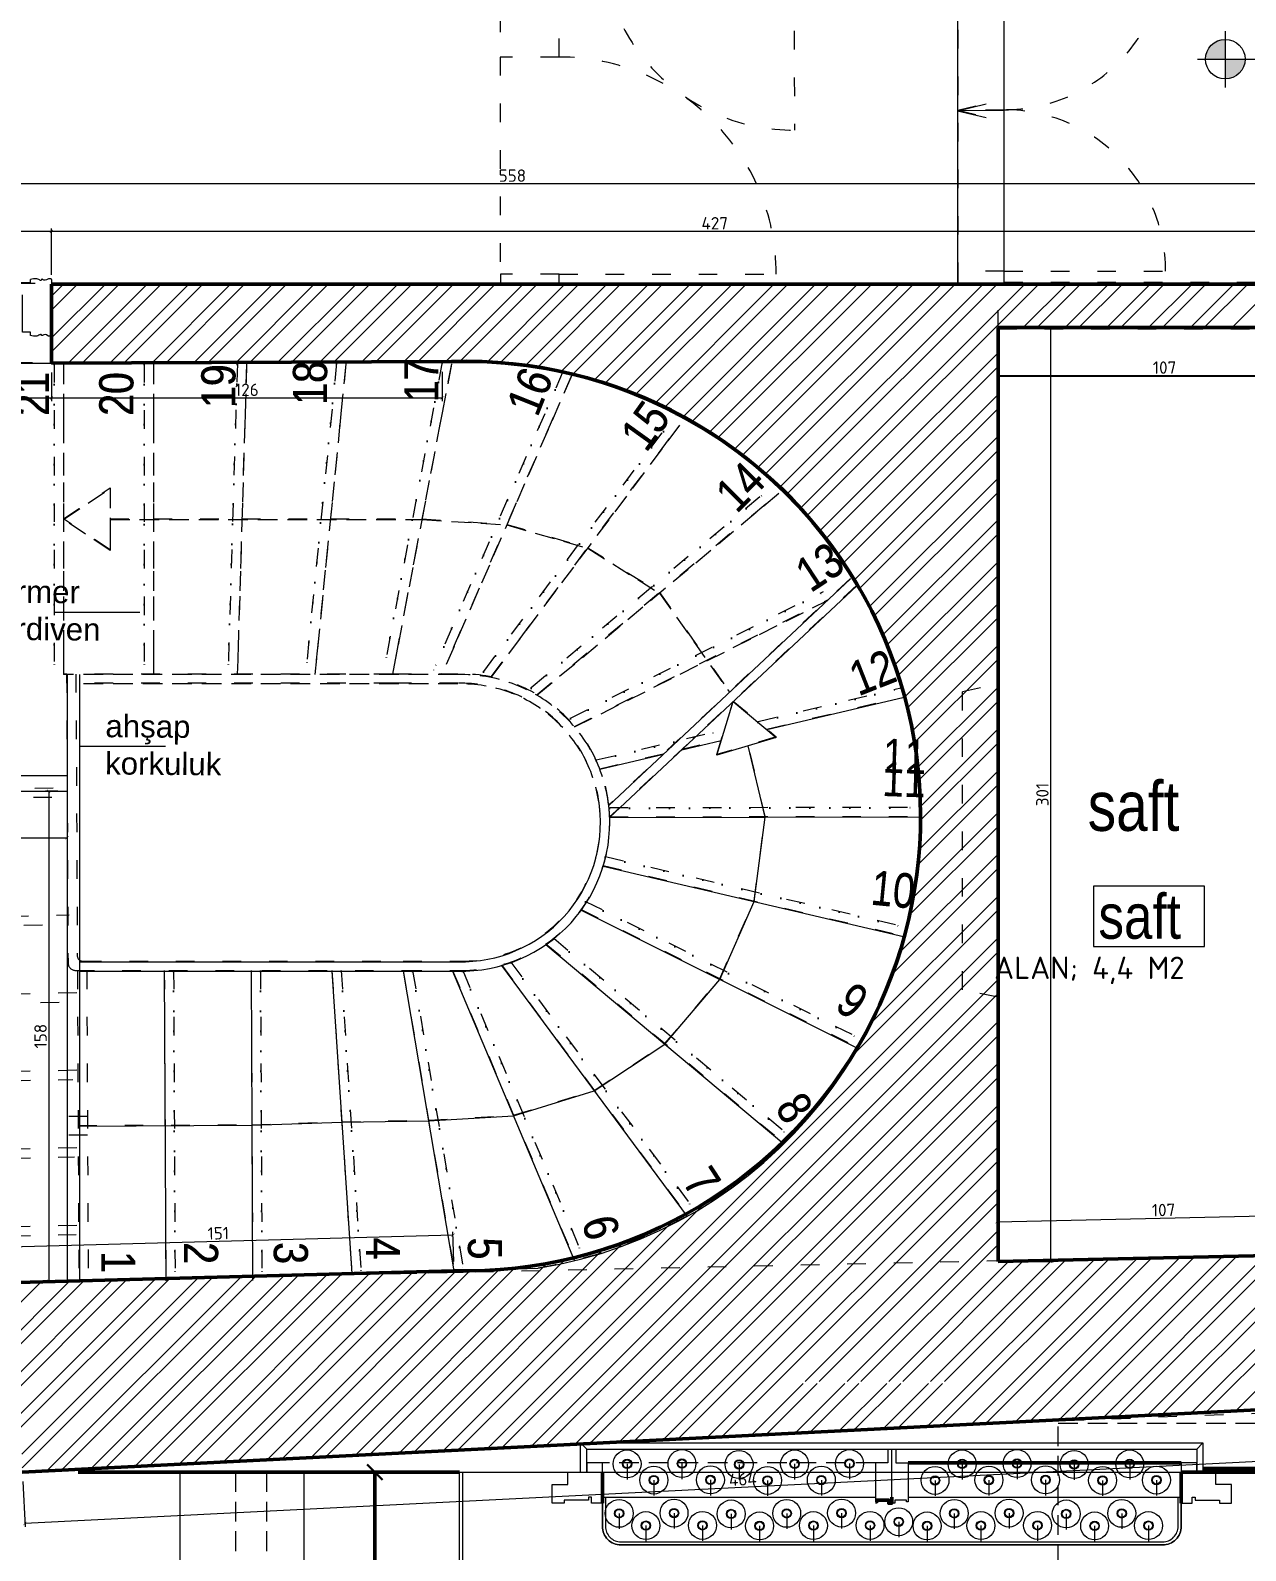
# Model space of a CAD drawing. Header units: inches. Extents: x -10121 to 9010, y 58067 to 62726.
# Drawn here: x 7056.6 to 7448.3, y 61312.7 to 61802.7 of the extents above; entities that cross this region are included whole.
import ezdxf

# ---------------------------------------------------------------- set-up
doc = ezdxf.new("R2010")
doc.units = ezdxf.units.IN
for name, pattern in [('ACAD_ISO03W100', [30, 12, -18]), ('DOT', [6.35, 0, -6.35]), ('HIDDEN', [9.525, 6.35, -3.175])]:
    doc.linetypes.add(name, pattern=pattern)
for name, color, linetype, lineweight in [('A-DUVAR 0.50', 40, 'Continuous', 50), ('A-KAPI A DOGR 0.13', 73, 'Continuous', 13), ('A-KAPI A DOGR 0.20', 46, 'Continuous', 20), ('A-MERDİ 0.18', 24, 'Continuous', 18), ('A-YAZI 0.09', 41, 'Continuous', 9), ('Auto-Cam', 140, 'Continuous', 9), ('Auto-Metal', 71, 'Continuous', 18), ('Auto-Olcu', 33, 'Continuous', 15), ('Auto-Silik', 251, 'Continuous', 5), ('Auto-Silik_Cizgiler', 47, 'Continuous', 9), ('Auto-SilikCizgiler', 251, 'Continuous', 9), ('Auto-Tefris', 32, 'Continuous', 9), ('IZLER', 62, 'DOT', 25), ('OLCU+KOT', 70, 'Continuous', 20), ('TEXT', 142, 'Continuous', 20), ('yazi mekan 020', 9, 'Continuous', 20)]:
    doc.layers.add(name, color=color, linetype=linetype, lineweight=lineweight)
doc.styles.add('1-20', font='isocpeur.ttf', dxfattribs={"height": 4})
doc.styles.get("Standard").update_dxf_attribs({"font": 'arial.ttf'})
doc.styles.add('STYLE1', font='technic_.ttf')
doc.styles.add('swis721cnbt10', font='isocpeur.ttf', dxfattribs={"height": 10})
doc.styles.add('swis721cnbt20', font='swissck.ttf', dxfattribs={"height": 20})
doc.dimstyles.new('ölçü 1_20', dxfattribs={"dimtxt": 4, "dimasz": 1, "dimexe": 1, "dimexo": 3, "dimtad": 1, "dimdec": 0, "dimtxsty": '1-20', "dimblk": 'ARCHTICK', "dimcen": 1.5, "dimclrd": 256, "dimclre": 256, "dimclrt": 256, "dimadec": 0, "dimazin": 0, "dimtfac": 1, "dimtdec": 0, "dimtmove": 0, "dimatfit": 3, "dimldrblk": 'ARCHTICK', "dimfxl": 1, "dimlwd": -1, "dimlwe": -1, "dimarcsym": 0})
doc.dimstyles.new('ölçü 1_50', dxfattribs={"dimtxt": 10, "dimasz": 5, "dimexe": 2, "dimexo": 5, "dimtad": 1, "dimdec": 0, "dimtxsty": 'Standard', "dimblk": 'ARCHTICK', "dimcen": 2.5, "dimclrd": 256, "dimclre": 256, "dimclrt": 256, "dimadec": 0, "dimazin": 0, "dimtfac": 1, "dimtdec": 0, "dimtmove": 0, "dimatfit": 3, "dimldrblk": 'ARCHTICK', "dimfxl": 1, "dimlwd": -1, "dimlwe": -1, "dimarcsym": 0})

# ---------------------------------------------------------------- blocks, each defined once
blk = doc.blocks.new('_ARCHTICK')
at = {"color": 0, "linetype": 'ByBlock', "const_width": 0.15}
blk.add_lwpolyline([(-0.5, -0.5), (0.5, 0.5)], dxfattribs=at)
blk = doc.blocks.new('*D608')
at = {"layer": 'Auto-Olcu', "ltscale": 5, "transparency": 16777216}
for p, q in [((7517.18, 61358.31), (7517.91, 61343.73)), ((7517.86, 61344.73), (7054.86, 61321.4)), ((7054.18, 61334.97), (7054.91, 61320.4))]:
    blk.add_line(p, q, dxfattribs=at)
at = {"layer": 'DEFPOINTS', "color": 0, "ltscale": 5, "transparency": 16777216}
for p in [(7517.03, 61361.31), (7054.03, 61337.97), (7054.86, 61321.4)]:
    blk.add_point(p, dxfattribs=at)
at = {"layer": 'Auto-Olcu', "ltscale": 5, "transparency": 16777216}
for p, rotation in [((7517.86, 61344.73), 2.885342304133873), ((7054.86, 61321.4), 182.8853423041339)]:
    blk.add_blockref('_ARCHTICK', p, dxfattribs=dict(at, rotation=rotation))
at = {"layer": 'Auto-Olcu', "ltscale": 5, "transparency": 16777216, "insert": (7286.23, 61335.69), "char_height": 4, "attachment_point": 5, "rotation": 2.8853, "style": '1-20'}
blk.add_mtext('464', dxfattribs=at)
blk = doc.blocks.new('*D658')
at = {"layer": 'Auto-Olcu', "ltscale": 5, "transparency": 16777216}
for p, q in [((6933.01, 61696.36), (6933.01, 61683.18)), ((7063.45, 61692.41), (7063.45, 61683.18)), ((6933.01, 61684.18), (7063.45, 61684.18))]:
    blk.add_line(p, q, dxfattribs=at)
at = {"layer": 'DEFPOINTS', "color": 0, "ltscale": 5, "transparency": 16777216}
for p in [(6933.01, 61699.36), (7063.45, 61695.41), (7063.45, 61684.18)]:
    blk.add_point(p, dxfattribs=at)
at = {"layer": 'Auto-Olcu', "ltscale": 5, "transparency": 16777216, "rotation": 180}
blk.add_blockref('_ARCHTICK', (6933.01, 61684.18), dxfattribs=at)
at = {"layer": 'Auto-Olcu', "ltscale": 5, "transparency": 16777216}
blk.add_blockref('_ARCHTICK', (7063.45, 61684.18), dxfattribs=at)
at = {"layer": 'Auto-Olcu', "ltscale": 5, "transparency": 16777216, "insert": (6998.23, 61686.81), "char_height": 4, "attachment_point": 5, "style": '1-20'}
blk.add_mtext('130', dxfattribs=at)
blk = doc.blocks.new('*D659')
at = {"layer": 'Auto-Olcu', "ltscale": 5, "transparency": 16777216}
for p, q in [((7063.45, 61692.41), (7063.45, 61683.18)), ((7189.37, 61692.59), (7189.37, 61683.18)), ((7063.45, 61684.18), (7189.37, 61684.18))]:
    blk.add_line(p, q, dxfattribs=at)
at = {"layer": 'DEFPOINTS', "color": 0, "ltscale": 5, "transparency": 16777216}
for p in [(7063.45, 61695.41), (7189.37, 61695.59), (7189.37, 61684.18)]:
    blk.add_point(p, dxfattribs=at)
at = {"layer": 'Auto-Olcu', "ltscale": 5, "transparency": 16777216, "rotation": 180}
blk.add_blockref('_ARCHTICK', (7063.45, 61684.18), dxfattribs=at)
at = {"layer": 'Auto-Olcu', "ltscale": 5, "transparency": 16777216}
blk.add_blockref('_ARCHTICK', (7189.37, 61684.18), dxfattribs=at)
at = {"layer": 'Auto-Olcu', "ltscale": 5, "transparency": 16777216, "insert": (7126.41, 61686.81), "char_height": 4, "attachment_point": 5, "style": '1-20'}
blk.add_mtext('126', dxfattribs=at)
blk = doc.blocks.new('*D661')
at = {"layer": 'Auto-Olcu', "ltscale": 5, "transparency": 16777216}
for p, q in [((7192.85, 61414.38), (7041.71, 61410.3)), ((7193.08, 61405.91), (7192.82, 61415.38)), ((7041.94, 61401.83), (7041.68, 61411.3))]:
    blk.add_line(p, q, dxfattribs=at)
at = {"layer": 'DEFPOINTS', "color": 0, "ltscale": 5, "transparency": 16777216}
for p in [(7041.71, 61410.3), (7193.16, 61402.91), (7042.02, 61398.83)]:
    blk.add_point(p, dxfattribs=at)
at = {"layer": 'Auto-Olcu', "ltscale": 5, "transparency": 16777216}
for p, rotation in [((7192.85, 61414.38), 1.545318597357266), ((7041.71, 61410.3), 181.5453185973573)]:
    blk.add_blockref('_ARCHTICK', p, dxfattribs=dict(at, rotation=rotation))
at = {"layer": 'Auto-Olcu', "ltscale": 5, "transparency": 16777216, "insert": (7117.21, 61414.97), "char_height": 4, "attachment_point": 5, "rotation": 1.5453, "style": '1-20'}
blk.add_mtext('151', dxfattribs=at)
blk = doc.blocks.new('*D664')
at = {"layer": 'Auto-Olcu', "ltscale": 5, "transparency": 16777216}
for p, q in [((7475.8, 61411.21), (7475.56, 61422.01)), ((7368.43, 61408.89), (7368.2, 61419.68)), ((7368.22, 61418.68), (7475.58, 61421.01))]:
    blk.add_line(p, q, dxfattribs=at)
at = {"layer": 'DEFPOINTS', "color": 0, "ltscale": 5, "transparency": 16777216}
for p in [(7475.58, 61421.01), (7475.86, 61408.21), (7368.5, 61405.89)]:
    blk.add_point(p, dxfattribs=at)
at = {"layer": 'Auto-Olcu', "ltscale": 5, "transparency": 16777216}
for p, rotation in [((7368.22, 61418.68), 181.2386346708947), ((7475.58, 61421.01), 1.238634670894709)]:
    blk.add_blockref('_ARCHTICK', p, dxfattribs=dict(at, rotation=rotation))
at = {"layer": 'Auto-Olcu', "ltscale": 5, "transparency": 16777216, "insert": (7421.85, 61422.47), "char_height": 4, "attachment_point": 5, "rotation": 1.2386, "style": '1-20'}
blk.add_mtext('107', dxfattribs=at)
blk = doc.blocks.new('*D666')
at = {"layer": 'Auto-Olcu', "ltscale": 5, "transparency": 16777216}
for p, q in [((7063.45, 61723.89), (7063.45, 61738.86)), ((7490.95, 61737.86), (7063.45, 61737.86)), ((7490.95, 61723.89), (7490.95, 61738.86))]:
    blk.add_line(p, q, dxfattribs=at)
at = {"layer": 'DEFPOINTS', "color": 0, "ltscale": 5, "transparency": 16777216}
for p in [(7063.45, 61737.86), (7063.45, 61720.89), (7490.95, 61720.89)]:
    blk.add_point(p, dxfattribs=at)
at = {"layer": 'Auto-Olcu', "ltscale": 5, "transparency": 16777216}
for p, rotation in [((7063.45, 61737.86), 180.0000000000039), ((7490.95, 61737.86), 3.836930773104541e-12)]:
    blk.add_blockref('_ARCHTICK', p, dxfattribs=dict(at, rotation=rotation))
at = {"layer": 'Auto-Olcu', "ltscale": 5, "transparency": 16777216, "insert": (7277.2, 61740.49), "char_height": 4, "attachment_point": 5, "style": '1-20'}
blk.add_mtext('427', dxfattribs=at)
blk = doc.blocks.new('*D667')
at = {"layer": 'Auto-Olcu', "ltscale": 5, "transparency": 16777216}
for p, q in [((6933.01, 61723.89), (6933.01, 61738.86)), ((7063.45, 61737.86), (6933.01, 61737.86)), ((7063.45, 61723.89), (7063.45, 61738.86))]:
    blk.add_line(p, q, dxfattribs=at)
at = {"layer": 'DEFPOINTS', "color": 0, "ltscale": 5, "transparency": 16777216}
for p in [(6933.01, 61737.86), (6933.01, 61720.89), (7063.45, 61720.89)]:
    blk.add_point(p, dxfattribs=at)
at = {"layer": 'Auto-Olcu', "ltscale": 5, "transparency": 16777216, "rotation": 180}
blk.add_blockref('_ARCHTICK', (6933.01, 61737.86), dxfattribs=at)
at = {"layer": 'Auto-Olcu', "ltscale": 5, "transparency": 16777216}
blk.add_blockref('_ARCHTICK', (7063.45, 61737.86), dxfattribs=at)
at = {"layer": 'Auto-Olcu', "ltscale": 5, "transparency": 16777216, "insert": (6998.23, 61740.49), "char_height": 4, "attachment_point": 5, "style": '1-20'}
blk.add_mtext('130', dxfattribs=at)
blk = doc.blocks.new('*D668')
at = {"layer": 'Auto-Olcu', "ltscale": 5, "transparency": 16777216}
for p, q in [((6933.01, 61723.89), (6933.01, 61754.23)), ((7490.95, 61753.23), (6933.01, 61753.23)), ((7490.95, 61723.89), (7490.95, 61754.23))]:
    blk.add_line(p, q, dxfattribs=at)
at = {"layer": 'DEFPOINTS', "color": 0, "ltscale": 5, "transparency": 16777216}
for p in [(6933.01, 61753.23), (6933.01, 61720.89), (7490.95, 61720.89)]:
    blk.add_point(p, dxfattribs=at)
at = {"layer": 'Auto-Olcu', "ltscale": 5, "transparency": 16777216}
for p, rotation in [((6933.01, 61753.23), 180.0000000000029), ((7490.95, 61753.23), 2.957634137601417e-12)]:
    blk.add_blockref('_ARCHTICK', p, dxfattribs=dict(at, rotation=rotation))
at = {"layer": 'Auto-Olcu', "ltscale": 5, "transparency": 16777216, "insert": (7211.98, 61755.85), "char_height": 4, "attachment_point": 5, "style": '1-20'}
blk.add_mtext('558', dxfattribs=at)
blk = doc.blocks.new('*D710')
at = {"layer": 'Auto-Olcu', "ltscale": 5, "transparency": 16777216}
for p, q in [((7371.5, 61706.89), (7386.43, 61706.89)), ((7385.43, 61706.89), (7385.43, 61405.89)), ((7371.5, 61405.89), (7386.43, 61405.89))]:
    blk.add_line(p, q, dxfattribs=at)
at = {"layer": 'DEFPOINTS', "color": 0, "ltscale": 5, "transparency": 16777216}
for p in [(7368.5, 61706.89), (7368.5, 61405.89), (7385.43, 61405.89)]:
    blk.add_point(p, dxfattribs=at)
at = {"layer": 'Auto-Olcu', "ltscale": 5, "transparency": 16777216}
for p, rotation in [((7385.43, 61706.89), 90), ((7385.43, 61405.89), 270)]:
    blk.add_blockref('_ARCHTICK', p, dxfattribs=dict(at, rotation=rotation))
at = {"layer": 'Auto-Olcu', "ltscale": 5, "transparency": 16777216, "insert": (7382.8, 61556.39), "char_height": 4, "attachment_point": 5, "rotation": 90, "style": '1-20'}
blk.add_mtext('301', dxfattribs=at)
blk = doc.blocks.new('*D724')
at = {"layer": 'Auto-Olcu', "ltscale": 5, "transparency": 16777216}
for p, q in [((6930.59, 61554.46), (6930.59, 61541.44)), ((7068.48, 61554.46), (7068.48, 61541.44)), ((6930.59, 61542.44), (7068.48, 61542.44))]:
    blk.add_line(p, q, dxfattribs=at)
at = {"layer": 'DEFPOINTS', "color": 0, "ltscale": 5, "transparency": 16777216}
for p in [(6930.59, 61557.46), (7068.48, 61557.46), (7068.48, 61542.44)]:
    blk.add_point(p, dxfattribs=at)
at = {"layer": 'Auto-Olcu', "ltscale": 5, "transparency": 16777216, "rotation": 180}
blk.add_blockref('_ARCHTICK', (6930.59, 61542.44), dxfattribs=at)
at = {"layer": 'Auto-Olcu', "ltscale": 5, "transparency": 16777216}
blk.add_blockref('_ARCHTICK', (7068.48, 61542.44), dxfattribs=at)
at = {"layer": 'Auto-Olcu', "ltscale": 5, "transparency": 16777216, "insert": (6999.53, 61545.06), "char_height": 4, "attachment_point": 5, "style": '1-20'}
blk.add_mtext('138', dxfattribs=at)
blk = doc.blocks.new('*D725')
at = {"layer": 'Auto-Olcu', "ltscale": 5, "transparency": 16777216}
for p, q in [((7065.48, 61557.46), (7061.54, 61557.46)), ((7062.54, 61557.46), (7062.54, 61399.54)), ((7065.48, 61399.54), (7061.54, 61399.54))]:
    blk.add_line(p, q, dxfattribs=at)
at = {"layer": 'DEFPOINTS', "color": 0, "ltscale": 5, "transparency": 16777216}
for p in [(7068.48, 61557.46), (7062.54, 61399.54), (7068.48, 61399.54)]:
    blk.add_point(p, dxfattribs=at)
at = {"layer": 'Auto-Olcu', "ltscale": 5, "transparency": 16777216}
for p, rotation in [((7062.54, 61557.46), 90), ((7062.54, 61399.54), 270)]:
    blk.add_blockref('_ARCHTICK', p, dxfattribs=dict(at, rotation=rotation))
at = {"layer": 'Auto-Olcu', "ltscale": 5, "transparency": 16777216, "insert": (7059.91, 61478.5), "char_height": 4, "attachment_point": 5, "rotation": 90, "style": '1-20'}
blk.add_mtext('158', dxfattribs=at)
blk = doc.blocks.new('ghjhj')
at = {"layer": 'Auto-Cam', "color": 64}
blk.add_line((-47573.02, 63099.63, 0), (-47573.02, 63094.63, 0), dxfattribs=at)
for radius in [4.5, 1.5, 1.3]:
    blk.add_circle((-47573.02, 63099.63, 0), radius, dxfattribs=at)
blk = doc.blocks.new('*D801')
at = {"layer": 'A-DUVAR 0.50', "transparency": 16777216}
for p, q in [((7167.49, 61337.95), (7169.67, 61337.95)), ((7167.67, 61337.95), (7167.67, 61259.57)), ((7167.49, 61259.57), (7169.67, 61259.57))]:
    blk.add_line(p, q, dxfattribs=at)
at = {"layer": 'DEFPOINTS', "color": 0, "transparency": 16777216}
for p in [(7132.76, 61337.95), (7136.69, 61259.57), (7167.67, 61259.57)]:
    blk.add_point(p, dxfattribs=at)
at = {"layer": 'A-DUVAR 0.50', "transparency": 16777216, "xscale": 5, "yscale": 5, "zscale": 5}
for p, rotation in [((7167.67, 61337.95), 90), ((7167.67, 61259.57), 270)]:
    blk.add_blockref('_ARCHTICK', p, dxfattribs=dict(at, rotation=rotation))
at = {"layer": 'A-DUVAR 0.50', "transparency": 16777216, "insert": (7161.94, 61298.76), "char_height": 10, "attachment_point": 5, "rotation": 90}
blk.add_mtext('78', dxfattribs=at)

msp = doc.modelspace()

# ---------------------------------------------------------------- hatches: boundary and pattern name
at = {"layer": 'OLCU+KOT'}
h = msp.add_hatch(color=256, dxfattribs=at)
h.paths.add_polyline_path([(7441.75, 61799.76, 0.414214), (7435.37, 61793.38), (7441.75, 61793.38)])
h.paths.add_polyline_path([(7448.13, 61793.38), (7441.75, 61793.38), (7441.75, 61787, 0.414214)])

# ---------------------------------------------------------------- linework, layer by layer
at = {"layer": 'A-DUVAR 0.50'}
for p, q in [((7063.45, 61695.41), (7063.45, 61720.89)), ((7063.45, 61720.89), (7490.95, 61720.89)), ((7475.86, 61706.89), (7368.5, 61706.89)), ((7368.5, 61706.89), (7368.5, 61405.89)), ((7192.32, 61695.93), (7063.45, 61695.41)), ((7368.5, 61405.89), (7475.86, 61408.21)), ((7042.02, 61398.83), (7193.16, 61402.91)), ((7517.03, 61361.31), (7054.03, 61337.97)), ((7339.55, 61340.95), (7427.56, 61340.95)), ((7194.98, 61337.96), (7072.01, 61337.96)), ((7240.98, 61337.95), (7240.98, 61327.95)), ((7427.56, 61337.95), (7626.28, 61337.95)), ((7427.56, 61327.95), (7427.56, 61337.95))]:
    msp.add_line(p, q, dxfattribs=at)
for points in [[(7434.56, 61337.96), (7626.28, 61337.95), (7626.28, 61363.22)], [(7434.56, 61339.16), (7625.08, 61339.15), (7625.08, 61363.22)], [(7328.98, 61328.45), (7329.48, 61328.45), (7329.48, 61328.95), (7333.27, 61328.95), (7333.27, 61327.95), (7334.27, 61327.95), (7334.27, 61329.95)]]:
    msp.add_lwpolyline(points, dxfattribs=at)
msp.add_arc((7196.98, 61549.43), 146.57, 268.5067, 91.8229, dxfattribs=at)
at = {"layer": 'A-KAPI A DOGR 0.13'}
msp.add_line((7043.34, 61721.38), (7056.65, 61721.38), dxfattribs=at)
at = {"layer": 'A-KAPI A DOGR 0.20'}
for points in [[(7063.45, 61722.39, 0.441019), (7063.31, 61722.54, 0.237138), (7062.27, 61722.49, -0.374201), (7060.57, 61722.4, 0.132642), (7060.44, 61722.45), (7060.33, 61722.45, 0.41446), (7060.26, 61722.39, -0.383371), (7060.1, 61722.1, -0.155896), (7059.73, 61722.15, -0.0157), (7059.37, 61722.32, 0.035668), (7058.74, 61722.6, 0.075404), (7058.59, 61722.62, 0.050432), (7056.69, 61722.41, 0.285097), (7056.65, 61722.38)], [(7063.45, 61704.33, -0.441019), (7063.31, 61704.18, -0.237138), (7062.27, 61704.23, 0.374201), (7060.57, 61704.32, -0.132642), (7060.44, 61704.27), (7060.33, 61704.27, -0.41446), (7060.26, 61704.33, 0.383371), (7060.1, 61704.62, 0.155896), (7059.73, 61704.57, 0.0157), (7059.37, 61704.4, -0.035668), (7058.74, 61704.12, -0.075404), (7058.59, 61704.1, -0.050432), (7056.69, 61704.31, -0.285097), (7056.65, 61704.34)]]:
    msp.add_lwpolyline(points, format="xyb", dxfattribs=at)
for points in [[(7056.65, 61721.38), (7056.65, 61722.38)], [(7063.45, 61722.39), (7063.45, 61720.89)], [(7056.65, 61704.34), (7056.65, 61705.38), (7054.15, 61705.38), (7054.15, 61717.38)]]:
    msp.add_lwpolyline(points, dxfattribs=at)
at = {"layer": 'A-MERDİ 0.18'}
for p, q in [((7355.48, 61832.64), (7355.48, 61720.89)), ((7370.5, 61720.89), (7370.5, 61832.73)), ((7355.48, 61776.76), (7364.67, 61779.01)), ((7370.5, 61776.81), (7355.48, 61776.76)), ((7355.48, 61776.76), (7364.67, 61774.57)), ((7068.48, 61595.03), (7068.48, 61399.54)), ((7072.48, 61595.03), (7072.48, 61399.54)), ((6930.59, 61562.46), (7068.48, 61562.46)), ((6930.59, 61557.46), (7068.48, 61557.46)), ((7072.48, 61502.48), (7194.44, 61502.48)), ((7072.48, 61499.48), (7194.4, 61499.48))]:
    msp.add_line(p, q, dxfattribs=at)
at = {"layer": 'A-MERDİ 0.18', "linetype": 'HIDDEN'}
for p, q in [((7194.4, 61595.03), (7067.32, 61595.03)), ((7194.44, 61592.03), (7071.3, 61592.03))]:
    msp.add_line(p, q, dxfattribs=at)
at = {"layer": 'A-MERDİ 0.18'}
for points in [[(6930.59, 61695.36), (7076.04, 61695.36)], [(7320.93, 61625.84), (7243.03, 61552.81)], [(7322.99, 61623.65), (7243.32, 61548.98)], [(7283.15, 61586.31), (7297.02, 61574.79), (7277.85, 61569.08), (7283.15, 61586.31)], [(7294.01, 61577.29), (7338.26, 61587.77)], [(7266.59, 61570.78), (7279.3, 61573.8)], [(7072.01, 61449.48), (7128.01, 61449.76), (7156.98, 61450.73), (7184.96, 61451.19), (7212.35, 61452.79), (7238.37, 61460.83), (7261.15, 61475.88), (7278.81, 61496.8), (7289.88, 61521.87), (7293.44, 61549.06), (7287.98, 61572.1)], [(7240.13, 61564.51), (7260.71, 61569.39)], [(7243.32, 61548.98), (7343.55, 61549.15)], [(7241.26, 61533.26), (7338.5, 61510.49)], [(7234.16, 61519.07), (7323.46, 61474.52)], [(7222.81, 61508), (7299.48, 61443.77)], [(7208.47, 61501.24), (7268.27, 61420.41)], [(7099.77, 61499.48), (7100.26, 61399.62)], [(7127.77, 61499.48), (7128.26, 61399.76)], [(7153.77, 61499.48), (7160.19, 61401.97)], [(7176.77, 61499.48), (7193.16, 61402.91)], [(7192.7, 61499.48), (7232, 61406.09)]]:
    msp.add_lwpolyline(points, dxfattribs=at)
at = {"layer": 'A-MERDİ 0.18', "linetype": 'HIDDEN'}
for points in [[(7067.32, 61695.03), (7067.32, 61595.03)], [(7096.32, 61695.03), (7096.32, 61595.03)], [(7126.32, 61695.03), (7123.32, 61595.03)], [(7158.32, 61695.03), (7148.32, 61595.03)], [(7192.32, 61695.03), (7173.32, 61595.03)], [(7231.1, 61691.5), (7189.25, 61595.03)], [(7205.12, 61594.08), (7267.45, 61677.4)], [(7067.32, 61645.03), (7082.32, 61655.03), (7082.32, 61635.03), (7067.32, 61645.03)], [(7219.91, 61588.37), (7298.82, 61654.24)], [(7082.32, 61645.03), (7182.82, 61645.03), (7210.17, 61643.26), (7236.28, 61635.74), (7259.36, 61621.31), (7281.98, 61589.33)], [(7232.03, 61578.14), (7313.58, 61618.94)]]:
    msp.add_lwpolyline(points, dxfattribs=at)
at = {"layer": 'A-MERDİ 0.18'}
for points in [[(7193.16, 61402.91), (7220.23, 61403.67, 0.90382), (7202.61, 61695.47), (7192.32, 61695.46)], [(7194.4, 61499.48, 0.456154), (7243.03, 61552.81, 0.432046)], [(7194.44, 61502.48, 0.456398), (7240.05, 61552.47, 0.456398)]]:
    msp.add_lwpolyline(points, format="xyb", dxfattribs=at)
at = {"layer": 'A-MERDİ 0.18', "linetype": 'HIDDEN'}
for points in [[(7243.03, 61552.81, 0.387459), (7194.4, 61595.03)], [(7240.05, 61552.47, 0.38769), (7194.44, 61592.03)]]:
    msp.add_lwpolyline(points, format="xyb", dxfattribs=at)
at = {"layer": 'A-YAZI 0.09'}
for p, q in [((7064.46, 61615.11), (7091.93, 61615.11)), ((7072.75, 61571.91), (7100.22, 61571.91))]:
    msp.add_line(p, q, dxfattribs=at)
at = {"layer": 'Auto-Metal', "ltscale": 5}
for points in [[(7473.56, 61337.96), (7473.56, 61305.07, -0.414214), (7467.56, 61299.07), (7200.98, 61299.07, -0.414214), (7194.98, 61305.07), (7194.98, 61337.95)], [(7472.56, 61337.96), (7472.56, 61305.07, -0.414214), (7467.56, 61300.07), (7200.98, 61300.07, -0.414214), (7195.98, 61305.07), (7195.98, 61337.95)], [(7240.98, 61329.95), (7240.98, 61320.51, 0.414214), (7246.98, 61314.51), (7421.56, 61314.51, 0.414214), (7427.56, 61320.51), (7427.56, 61329.95)], [(7241.98, 61329.95), (7241.98, 61320.51, 0.414214), (7246.98, 61315.51), (7421.56, 61315.51, 0.414214), (7426.56, 61320.51), (7426.56, 61329.95)]]:
    msp.add_lwpolyline(points, format="xyb", dxfattribs=at)
at = {"layer": 'Auto-Silik', "linetype": 'HIDDEN'}
for p, q in [((7328.98, 61340.95), (7240.98, 61340.95)), ((7122.76, 61337.95), (7122.76, 61158.75)), ((7132.76, 61337.95), (7132.76, 61158.75))]:
    msp.add_line(p, q, dxfattribs=at)
msp.add_lwpolyline([(7387.92, 61353.75), (7527.92, 61353.75), (7527.92, 61298.75), (7387.92, 61298.75)], close=True, dxfattribs=at)
at = {"layer": 'Auto-Silik_Cizgiler'}
for p, q in [((7063.45, 61717.01), (7067.33, 61720.89)), ((7063.45, 61712.52), (7071.82, 61720.89)), ((7063.45, 61703.54), (7080.8, 61720.88)), ((7063.45, 61699.05), (7085.28, 61720.88)), ((7068.81, 61695.43), (7094.26, 61720.88)), ((7073.32, 61695.45), (7098.75, 61720.88)), ((7082.34, 61695.49), (7107.73, 61720.88)), ((7086.85, 61695.5), (7112.22, 61720.87)), ((7095.86, 61695.54), (7121.19, 61720.87)), ((7100.37, 61695.56), (7125.68, 61720.87)), ((7109.39, 61695.59), (7134.66, 61720.87)), ((7113.89, 61695.61), (7139.15, 61720.87)), ((7122.91, 61695.65), (7148.13, 61720.86)), ((7127.42, 61695.66), (7152.62, 61720.86)), ((7136.43, 61695.7), (7161.59, 61720.86)), ((7140.94, 61695.72), (7166.08, 61720.86)), ((7149.96, 61695.75), (7175.06, 61720.86)), ((7154.47, 61695.77), (7179.55, 61720.86)), ((7163.48, 61695.81), (7188.53, 61720.85)), ((7167.99, 61695.83), (7193.02, 61720.85)), ((7177.01, 61695.86), (7201.99, 61720.85)), ((7181.51, 61695.88), (7206.48, 61720.85)), ((7190.53, 61695.91), (7215.46, 61720.85)), ((7195.04, 61695.93), (7219.95, 61720.84)), ((7203.93, 61695.84), (7228.93, 61720.84)), ((7208.15, 61695.58), (7233.42, 61720.84)), ((7216.28, 61694.73), (7242.39, 61720.84)), ((7220.2, 61694.15), (7246.88, 61720.84)), ((7227.76, 61692.74), (7255.86, 61720.83)), ((7231.42, 61691.9), (7260.35, 61720.83)), ((7238.5, 61690), (7269.33, 61720.83)), ((7241.93, 61688.94), (7273.82, 61720.83)), ((7248.59, 61686.62), (7282.79, 61720.83)), ((7251.82, 61685.36), (7287.28, 61720.83)), ((7258.09, 61682.66), (7296.26, 61720.82)), ((7261.14, 61681.21), (7300.75, 61720.82)), ((7267.07, 61678.16), (7309.73, 61720.82)), ((7269.95, 61676.55), (7314.22, 61720.82)), ((7275.55, 61673.17), (7323.19, 61720.82)), ((7278.27, 61671.4), (7327.68, 61720.81)), ((7283.55, 61667.71), (7336.66, 61720.81)), ((7286.12, 61665.78), (7341.15, 61720.81)), ((7291.11, 61661.79), (7350.13, 61720.81)), ((7293.53, 61659.72), (7354.62, 61720.81)), ((7302.81, 61660.02), (7363.59, 61720.8)), ((7307.3, 61660.02), (7368.08, 61720.8)), ((7316.28, 61660.02), (7377.06, 61720.8)), ((7320.77, 61660.02), (7381.55, 61720.8)), ((7376.62, 61706.89), (7390.53, 61720.8)), ((7381.11, 61706.89), (7395.02, 61720.79)), ((7390.09, 61706.89), (7403.99, 61720.79)), ((7394.58, 61706.89), (7408.48, 61720.79)), ((7403.56, 61706.89), (7417.46, 61720.79)), ((7408.05, 61706.89), (7421.95, 61720.79)), ((7417.03, 61706.89), (7430.93, 61720.78)), ((7421.52, 61706.89), (7435.42, 61720.78)), ((7430.5, 61706.89), (7444.39, 61720.78)), ((7434.99, 61706.89), (7448.88, 61720.78)), ((7443.97, 61706.89), (7457.86, 61720.78)), ((7329.75, 61660.02), (7368.5, 61698.77)), ((7334.24, 61660.02), (7368.5, 61694.28)), ((7343.22, 61660.02), (7368.5, 61685.3)), ((7347.71, 61660.02), (7368.5, 61680.81)), ((7356.69, 61660.02), (7368.5, 61671.83)), ((7323.9, 61622.74), (7368.5, 61667.34)), ((7298.22, 61655.43), (7302.81, 61660.02)), ((7300.49, 61653.21), (7307.3, 61660.02)), ((7304.89, 61648.63), (7316.28, 61660.02)), ((7307.01, 61646.26), (7320.77, 61660.02)), ((7311.12, 61641.39), (7329.75, 61660.02)), ((7313.1, 61638.88), (7334.24, 61660.02)), ((7316.9, 61633.7), (7343.22, 61660.02)), ((7318.73, 61631.04), (7347.71, 61660.02)), ((7322.23, 61625.56), (7356.69, 61660.02)), ((7327.08, 61616.94), (7368.5, 61658.36)), ((7328.59, 61613.96), (7368.5, 61653.87)), ((7331.42, 61607.81), (7368.5, 61644.89)), ((7332.75, 61604.65), (7368.5, 61640.4)), ((7335.22, 61598.14), (7368.5, 61631.42)), ((7336.36, 61594.79), (7368.5, 61626.93)), ((7338.42, 61587.87), (7368.5, 61617.95)), ((7339.35, 61584.3), (7368.5, 61613.45)), ((7340.95, 61576.93), (7368.5, 61604.47)), ((7341.63, 61573.11), (7368.5, 61599.98)), ((7342.7, 61565.21), (7368.5, 61591)), ((7343.09, 61561.1), (7368.5, 61586.51)), ((7343.52, 61552.56), (7368.5, 61577.53)), ((7343.55, 61548.09), (7368.5, 61573.04)), ((7343.16, 61538.73), (7368.5, 61564.06)), ((7342.72, 61533.79), (7368.5, 61559.57)), ((7341.21, 61523.3), (7368.5, 61550.59)), ((7340.07, 61517.68), (7368.5, 61546.1)), ((7336.79, 61505.41), (7368.5, 61537.12)), ((7334.45, 61498.59), (7368.5, 61532.63)), ((7327.42, 61482.57), (7368.5, 61523.65)), ((7321.59, 61472.25), (7368.5, 61519.16)), ((7203.84, 61345.52), (7368.5, 61510.18)), ((7208.56, 61345.76), (7368.5, 61505.69)), ((7218.02, 61346.23), (7368.5, 61496.71)), ((7222.75, 61346.47), (7368.5, 61492.22)), ((7232.21, 61346.95), (7368.5, 61483.24)), ((7236.94, 61347.19), (7368.5, 61478.75)), ((7246.39, 61347.66), (7368.5, 61469.77)), ((7251.12, 61347.9), (7368.5, 61465.28)), ((7260.58, 61348.38), (7368.5, 61456.3)), ((7265.31, 61348.62), (7368.5, 61451.81)), ((7274.76, 61349.09), (7368.5, 61442.83)), ((7279.49, 61349.33), (7368.5, 61438.34)), ((7306.38, 61367.24), (7368.5, 61429.36)), ((7194.38, 61345.04), (7274.16, 61424.82)), ((7310.87, 61367.24), (7368.5, 61424.87)), ((7189.65, 61344.81), (7263.84, 61418.99)), ((7430.8, 61356.96), (7490.86, 61417.02)), ((7319.85, 61367.24), (7368.5, 61415.89)), ((7435.53, 61357.2), (7490.86, 61412.53)), ((7175.47, 61344.09), (7241, 61409.62)), ((7180.19, 61344.33), (7247.82, 61411.96)), ((7324.34, 61367.24), (7368.5, 61411.4)), ((7374.06, 61354.1), (7427.12, 61407.16)), ((7378.79, 61354.34), (7431.71, 61407.25)), ((7388.25, 61354.81), (7440.88, 61407.45)), ((7392.97, 61355.05), (7445.47, 61407.55)), ((7402.43, 61355.53), (7454.65, 61407.75)), ((7407.16, 61355.77), (7459.24, 61407.85)), ((7416.62, 61356.24), (7468.42, 61408.05)), ((7421.34, 61356.48), (7473.01, 61408.15)), ((7444.99, 61357.67), (7495.94, 61408.63)), ((7109.27, 61340.75), (7170.82, 61402.3)), ((7118.72, 61341.23), (7180.05, 61402.55)), ((7123.45, 61341.47), (7184.66, 61402.68)), ((7132.91, 61341.95), (7193.85, 61402.89)), ((7137.64, 61342.18), (7198.32, 61402.86)), ((7147.09, 61342.66), (7207.68, 61403.25)), ((7151.82, 61342.9), (7212.62, 61403.69)), ((7161.28, 61343.38), (7223.11, 61405.2)), ((7166.01, 61343.61), (7228.73, 61406.34)), ((7333.32, 61367.24), (7372.04, 61405.96)), ((7337.81, 61367.24), (7376.63, 61406.06)), ((7345.69, 61352.67), (7399.58, 61406.56)), ((7346.79, 61367.24), (7385.81, 61406.26)), ((7350.42, 61352.91), (7404.17, 61406.66)), ((7351.28, 61367.24), (7390.4, 61406.36)), ((7359.87, 61353.38), (7413.35, 61406.86)), ((7364.6, 61353.62), (7417.94, 61406.96)), ((7042.02, 61354.33), (7087.75, 61400.06)), ((7042.02, 61358.82), (7083.14, 61399.94)), ((7042.02, 61367.8), (7073.91, 61399.69)), ((7042.02, 61372.29), (7069.3, 61399.56)), ((7042.02, 61381.27), (7060.07, 61399.32)), ((7045.04, 61348.37), (7096.98, 61400.31)), ((7049.53, 61348.37), (7101.6, 61400.44)), ((7053.88, 61343.74), (7110.83, 61400.69)), ((7053.99, 61339.36), (7115.44, 61400.81)), ((7061.98, 61338.37), (7124.67, 61401.06)), ((7066.71, 61338.61), (7129.29, 61401.18)), ((7076.17, 61339.09), (7138.51, 61401.43)), ((7080.9, 61339.32), (7143.13, 61401.56)), ((7090.35, 61339.8), (7152.36, 61401.81)), ((7095.08, 61340.04), (7156.97, 61401.93)), ((7104.54, 61340.52), (7166.2, 61402.18)), ((7288.95, 61349.81), (7305.71, 61366.57)), ((7293.68, 61350.05), (7310.2, 61366.57)), ((7303.13, 61350.52), (7319.18, 61366.57)), ((7307.86, 61350.76), (7323.67, 61366.57)), ((7317.32, 61351.24), (7332.65, 61366.57)), ((7322.05, 61351.48), (7337.14, 61366.57)), ((7331.5, 61351.95), (7346.12, 61366.57)), ((7336.23, 61352.19), (7350.61, 61366.57))]:
    msp.add_line(p, q, dxfattribs=at)
at = {"layer": 'Auto-SilikCizgiler', "color": 1, "linetype": 'ACAD_ISO03W100', "ltscale": 0.5, "true_color": 0xe60000}
for p, q in [((7302.57, 61832.51), (7302.94, 61770.51)), ((7355.5, 61832.83), (7355.5, 61721.08)), ((7370.52, 61721.08), (7370.52, 61832.92)), ((7227.03, 61794.08), (7208.06, 61794.08)), ((7208.06, 61794.08), (7208.06, 61724.08)), ((7355.5, 61776.96), (7364.69, 61779.2)), ((7370.52, 61777), (7355.5, 61776.96)), ((7355.5, 61776.96), (7364.69, 61774.77)), ((7227.03, 61724.08), (7208.12, 61724.08)), ((7227.03, 61721.08), (7227.03, 61724.08)), ((7370.52, 61721.08), (7227.03, 61721.08)), ((7368.52, 61706.46), (7368.52, 61721.08)), ((7370.52, 61725.08), (7422.52, 61725.08)), ((7368.52, 61592.08), (7368.52, 61706.46)), ((7192.34, 61695.55), (7051.03, 61695.55)), ((7357.02, 61589.62), (7368.52, 61592.08)), ((7357.02, 61493.47), (7357.02, 61589.62)), ((7368.52, 61592.08), (7368.52, 61492.15)), ((6877.6, 61554.58), (7068.51, 61555.53)), ((6893.03, 61557.66), (7068.49, 61558.53)), ((7368.52, 61491.01), (7357.02, 61493.47)), ((7368.52, 61406.08), (7368.52, 61491.01)), ((7475.88, 61408.4), (7131.28, 61400.95))]:
    msp.add_line(p, q, dxfattribs=at)
for points in [[(7207.91, 61973.08), (7208.06, 61794.08)], [(7227.03, 61794.08), (7227.03, 61832.08)], [(7208.13, 61721.08), (7051.03, 61721.08), (7051.03, 61695.55)], [(7208.12, 61724.08), (7208.13, 61721.08)], [(7227.03, 61724.08), (7297.03, 61724.08)], [(7370.52, 61721.46), (7490.88, 61721.46), (7490.88, 61707.08)], [(7368.52, 61706.46), (7475.88, 61706.46), (7475.88, 61408.4)], [(7064.34, 61695.22), (7064.34, 61595.22)], [(7067.34, 61695.22), (7067.34, 61595.22)], [(7093.34, 61695.22), (7093.34, 61595.22)], [(7096.34, 61695.22), (7096.34, 61595.22)], [(7123.34, 61695.31), (7120.34, 61595.22)], [(7126.34, 61695.22), (7123.34, 61595.22)], [(7155.35, 61695.52), (7145.35, 61595.52)], [(7158.34, 61695.22), (7148.34, 61595.22)], [(7189.39, 61695.78), (7170.39, 61595.78)], [(7192.34, 61695.22), (7173.34, 61595.22)], [(7228.37, 61692.88), (7186.52, 61596.41)], [(7231.12, 61691.69), (7189.27, 61595.22)], [(7202.74, 61596.07), (7265.07, 61679.39)], [(7205.14, 61594.27), (7267.47, 61677.6)], [(7218.01, 61590.87), (7296.92, 61656.74)], [(7219.93, 61588.57), (7298.84, 61654.44)], [(7082.34, 61645.22), (7096.34, 61645.22), (7124.84, 61645.22), (7153.34, 61645.22), (7182.84, 61645.22), (7210.2, 61643.45), (7236.31, 61635.93), (7259.39, 61621.5), (7282, 61589.52)], [(7320.96, 61626.03), (7243.05, 61553.01)], [(7323.01, 61623.84), (7243.34, 61549.17)], [(7230.71, 61581.02), (7312.26, 61621.82)], [(7232.05, 61578.34), (7313.6, 61619.13)], [(7173.34, 61595.22), (7067.34, 61595.22)], [(7173.34, 61592.22), (7071.33, 61592.22)], [(7291.15, 61579.88), (7337.59, 61590.89)], [(7294.04, 61577.48), (7338.28, 61587.97)], [(7238.96, 61567.51), (7280.35, 61577.32)], [(7266.61, 61570.98), (7279.32, 61573.99)], [(7072.04, 61449.68), (7128.04, 61449.96), (7157, 61450.92), (7184.98, 61451.39), (7212.37, 61452.98), (7238.39, 61461.02), (7261.17, 61476.08), (7278.83, 61496.99), (7289.9, 61522.06), (7293.46, 61549.26), (7288, 61572.29)], [(7240.15, 61564.7), (7260.74, 61569.58)], [(7243.34, 61552.17), (7343.57, 61552.34)], [(7243.34, 61549.17), (7343.57, 61549.34)], [(7241.96, 61536.37), (7339.21, 61513.6)], [(7241.28, 61533.45), (7338.52, 61510.68)], [(7235.52, 61521.95), (7324.82, 61477.39)], [(6930.06, 61514.54), (7069.12, 61517.56)], [(7234.18, 61519.27), (7323.48, 61474.71)], [(6874.6, 61510.33), (7069.18, 61514.56)], [(7225.31, 61510.03), (7301.43, 61446.26)], [(7222.84, 61508.19), (7299.51, 61443.96)], [(7208.49, 61501.44), (7268.29, 61420.61)], [(7211.51, 61502.39), (7270.7, 61422.39)], [(7071.79, 61499.68), (7072.29, 61399.68)], [(7074.79, 61499.69), (7075.29, 61399.69)], [(7099.79, 61499.68), (7100.29, 61399.82)], [(7102.79, 61499.68), (7103.29, 61399.83)], [(7127.79, 61499.68), (7128.29, 61399.96)], [(7130.79, 61499.68), (7131.29, 61399.97)], [(7153.79, 61499.68), (7160.21, 61402.17)], [(7156.79, 61499.68), (7163.2, 61402.36)], [(7176.79, 61499.68), (7193.18, 61403.1)], [(7179.83, 61499.68), (7196.14, 61403.6)], [(7192.72, 61499.68), (7232.03, 61406.28)], [(7195.98, 61499.66), (7234.79, 61407.44)], [(6930.61, 61489.54), (7071.82, 61492.61)], [(6849.96, 61484.79), (7071.84, 61489.61)], [(6930.61, 61464.54), (7071.95, 61467.61)], [(6930.67, 61461.54), (7070.27, 61464.57)], [(7069.02, 61452.68), (7078.02, 61452.68)], [(7069.04, 61446.68), (7078.04, 61446.68)], [(6930.61, 61439.53), (7072.07, 61442.61)], [(6930.67, 61436.53), (7070.81, 61439.58)], [(6930.61, 61414.52), (7072.2, 61417.6)], [(6930.67, 61411.53), (7071.36, 61414.58)], [(7196.14, 61402.35), (7042.04, 61399.02)], [(7360.23, 61353.54), (7745.28, 61367.74)], [(7360.23, 61353.54), (7095.34, 61340.09)], [(7095.34, 61340.09), (7054.58, 61338.02)]]:
    msp.add_lwpolyline(points, dxfattribs=at)
for points in [[(7370.52, 61725.08), (7355.5, 61725.08), (7355.5, 61721.08), (7370.52, 61721.08)], [(7067.34, 61645.22), (7082.34, 61655.22), (7082.34, 61635.22), (7067.34, 61645.22)], [(7283.18, 61586.51), (7297.04, 61574.98), (7277.87, 61569.28), (7283.18, 61586.51)]]:
    msp.add_lwpolyline(points, close=True, dxfattribs=at)
for points in [[(7193.18, 61403.1), (7220.25, 61403.87, 0.90382), (7202.63, 61695.67), (7192.34, 61695.66)], [(7068.31, 61595.2), (7068.77, 61502.16, 0.412752), (7071.27, 61499.68), (7176.79, 61499.68)], [(7071.31, 61595.22), (7071.76, 61504.47, 0.412752), (7073.56, 61502.68), (7176.79, 61502.68)], [(7243.05, 61553.01, 0.387459), (7194.42, 61595.22), (7173.34, 61595.22)], [(7240.07, 61552.66, 0.38769), (7194.46, 61592.22), (7173.34, 61592.22)], [(7176.79, 61499.68), (7194.42, 61499.68, 0.456154), (7243.05, 61553.01, 0.432046)], [(7176.79, 61502.68), (7194.46, 61502.68, 0.456398), (7240.07, 61552.66, 0.456398)]]:
    msp.add_lwpolyline(points, format="xyb", dxfattribs=at)
for centre, radius, start, end in [((7302.57, 61832.51), 62, 180.3936, 270.3343), ((7370.52, 61829.08), 52, 270, 0), ((7227.03, 61724.08), 70, 0, 90), ((7370.52, 61725.08), 52, 0, 90)]:
    msp.add_arc(centre, radius, start, end, dxfattribs=at)
at = {"layer": 'Auto-Tefris', "ltscale": 2}
for p, q in [((7235.98, 61345.39), (7233.98, 61347.39)), ((7432.56, 61345.39), (7434.56, 61347.39)), ((7104.76, 61337.95), (7104.76, 61158.75)), ((7144.76, 61337.95), (7144.76, 61178.75)), ((7240.98, 61329.95), (7328.98, 61329.95)), ((7339.55, 61329.95), (7427.56, 61329.95))]:
    msp.add_line(p, q, dxfattribs=at)
for points in [[(7233.98, 61337.95), (7233.98, 61347.39), (7434.56, 61347.39), (7434.56, 61337.95)], [(7235.98, 61337.95), (7235.98, 61345.39), (7432.56, 61345.39), (7432.56, 61337.95)], [(7332.98, 61345.39), (7332.98, 61340.95), (7328.98, 61340.95), (7328.98, 61328.45), (7329.48, 61328.45), (7329.48, 61328.95), (7333.27, 61328.95), (7333.27, 61327.95), (7334.27, 61327.95), (7334.27, 61345.39)], [(7335.55, 61345.39), (7335.55, 61340.95), (7339.55, 61340.95), (7339.55, 61328.45), (7339.05, 61328.45), (7339.05, 61328.95), (7335.27, 61328.95), (7335.27, 61327.95), (7334.27, 61327.95), (7334.27, 61345.39)], [(7229.83, 61337.95), (7240.98, 61337.95), (7240.98, 61327.95), (7237.48, 61327.95), (7237.48, 61329.95), (7236.48, 61329.95), (7236.48, 61328.95), (7228.71, 61328.95), (7228.71, 61327.95), (7224.83, 61327.95), (7224.83, 61333.95), (7229.83, 61333.95), (7229.83, 61337.95)], [(7438.71, 61337.95), (7427.56, 61337.95), (7427.56, 61327.95), (7431.05, 61327.95), (7431.05, 61329.95), (7432.05, 61329.95), (7432.05, 61328.95), (7439.83, 61328.95), (7439.83, 61327.95), (7443.71, 61327.95), (7443.71, 61333.95), (7438.71, 61333.95), (7438.71, 61337.95)]]:
    msp.add_lwpolyline(points, dxfattribs=at)
for points in [[(7235.98, 61337.95), (7240.98, 61337.95), (7240.98, 61340.95), (7235.98, 61340.95)], [(7427.56, 61337.95), (7432.56, 61337.95), (7432.56, 61340.95), (7427.56, 61340.95)]]:
    msp.add_lwpolyline(points, close=True, dxfattribs=at)
msp.add_lwpolyline([(7194.98, 61337.96), (7473.56, 61337.96), (7473.56, 61305.07, -0.414214), (7467.56, 61299.07), (7200.98, 61299.07, -0.414214), (7194.98, 61305.07)], format="xyb", close=True, dxfattribs=at)
msp.add_lwpolyline([(7339.55, 61329.95), (7427.56, 61329.95), (7427.56, 61320.51, -0.414214), (7421.56, 61314.51), (7246.98, 61314.51, -0.414214), (7240.98, 61320.51), (7240.98, 61329.95), (7328.98, 61329.95)], format="xyb", dxfattribs=at)
at = {"layer": 'IZLER'}
for points in [[(7064.32, 61695.03), (7064.32, 61595.03)], [(7093.32, 61695.03), (7093.32, 61595.03)], [(7123.32, 61695.12), (7120.32, 61595.03)], [(7155.33, 61695.32), (7145.33, 61595.32)], [(7189.37, 61695.59), (7170.37, 61595.59)], [(7228.35, 61692.69), (7186.5, 61596.22)], [(7202.71, 61595.87), (7265.05, 61679.2)], [(7217.99, 61590.68), (7296.89, 61656.55)], [(7230.69, 61580.83), (7312.23, 61621.62)], [(7291.13, 61579.68), (7337.56, 61590.69)], [(7238.94, 61567.31), (7280.32, 61577.12)], [(7243.32, 61551.98), (7343.55, 61552.15)], [(7241.94, 61536.18), (7339.18, 61513.41)], [(7235.5, 61521.76), (7324.8, 61477.2)], [(7225.29, 61509.84), (7301.41, 61446.07)], [(7211.49, 61502.2), (7270.68, 61422.2)], [(7102.77, 61499.48), (7103.26, 61399.64)], [(7130.77, 61499.48), (7131.26, 61399.78)], [(7156.77, 61499.48), (7163.18, 61402.17)], [(7179.81, 61499.48), (7196.12, 61403.41)], [(7195.96, 61499.47), (7234.77, 61407.25)]]:
    msp.add_lwpolyline(points, dxfattribs=at)
at = {"layer": 'OLCU+KOT'}
for p, q in [((7441.75, 61802.46), (7441.75, 61784.3)), ((7432.82, 61793.38), (7476.38, 61793.38))]:
    msp.add_line(p, q, dxfattribs=at)
msp.add_circle((7441.75, 61793.38), 6.38, dxfattribs=at)
at = {"layer": 'yazi mekan 020'}
msp.add_lwpolyline([(7399.24, 61507.44), (7435.07, 61507.44), (7435.07, 61526.81), (7399.24, 61526.81)], close=True, dxfattribs=at)

# ---------------------------------------------------------------- block references
at = {"layer": 'A-DUVAR 0.50'}
for p in [(54821.97, -1759, 0), (54839.66, -1758.89, 0), (54858.07, -1759.18, 0), (54875.97, -1759, 0), (54893.65, -1758.89, 0), (54929.96, -1759, 0), (54947.65, -1758.89, 0), (54966.06, -1759.18, 0), (54983.96, -1759, 0), (54830.59, -1764.21, 0), (54848.83, -1764.14, 0), (54867.23, -1764.31, 0), (54884.58, -1764.21, 0), (54921.22, -1764.31, 0), (54938.58, -1764.21, 0), (54956.82, -1764.14, 0), (54975.22, -1764.31, 0), (54992.57, -1764.21, 0), (54819.42, -1774.94, 0), (54837.1, -1774.84, 0), (54855.51, -1775.13, 0), (54873.41, -1774.94, 0), (54891.1, -1774.84, 0), (54927.41, -1774.94, 0), (54945.09, -1774.84, 0), (54963.5, -1775.13, 0), (54981.4, -1774.94, 0), (54828.03, -1778.89, 0), (54846.27, -1778.81, 0), (54864.68, -1778.99, 0), (54882.03, -1778.89, 0), (54900.27, -1778.81, 0), (54909.51, -1777.63, 0), (54918.67, -1778.99, 0), (54936.02, -1778.89, 0), (54954.26, -1778.81, 0), (54972.66, -1778.99, 0), (54990.01, -1778.89, 0)]:
    msp.add_blockref('ghjhj', p, dxfattribs=at)

# ---------------------------------------------------------------- texts
at = {"layer": 'A-YAZI 0.09', "char_height": 7.2, "width": 66.5594, "attachment_point": 1, "rotation": 359.5216}
for s, insert in [('mermer merdiven', (7037.99, 61625.51)), ('ahşap\\Pkorkuluk', (7080.86, 61582.06))]:
    msp.add_mtext(s, dxfattribs=dict(at, insert=insert))
at = {"layer": 'Auto-SilikCizgiler', "color": 1, "linetype": 'ACAD_ISO03W100', "ltscale": 0.5, "true_color": 0xe60000, "style": 'STYLE1'}
for s, rotation, p in [('17', 90, (7188.14, 61682.99)), ('21', 90, (7062.65, 61678.57)), ('20', 90, (7089.84, 61678.57)), ('19', 90, (7122.73, 61681.12)), ('18', 90, (7152.28, 61682.14)), ('16', 68.3357, (7220.11, 61677.89)), ('15', 54.3192, (7255.16, 61666.47)), ('14', 44.9853, (7284.34, 61646.83)), ('13', 33.2333, (7308.15, 61621.4)), ('12', 21.4793, (7323.53, 61588.15)), ('11', 357.9928, (7331.04, 61555.91)), ('10', 354.4632, (7327.21, 61521.09)), ('9', 323.4048, (7315.5, 61487.69)), ('8', 303.7381, (7296.41, 61455.34)), ('7', 303.4545, (7266.61, 61431.55)), ('6', 285.0255, (7234.34, 61418.93)), ('4', 270, (7164.81, 61413.67)), ('5', 270, (7197.67, 61413.67)), ('1', 270, (7079.5, 61409.29)), ('2', 270, (7106.15, 61412.17)), ('3', 270, (7135.09, 61412.17))]:
    msp.add_text(s, height=11, rotation=rotation, dxfattribs=at).set_placement(p)
msp.add_text('saft', height=16, dxfattribs=at).set_placement((7397.41, 61544.66))
at = {"layer": 'TEXT', "style": 'STYLE1'}
for s, rotation, p in [('17', 90, (7188.12, 61682.8)), ('21', 90, (7062.63, 61678.37)), ('20', 90, (7089.82, 61678.37)), ('19', 90, (7122.71, 61680.92)), ('18', 90, (7152.26, 61681.95)), ('16', 68.3357, (7220.09, 61677.7)), ('15', 54.3192, (7255.14, 61666.28)), ('14', 44.9853, (7284.31, 61646.64)), ('13', 33.2333, (7308.13, 61621.2)), ('12', 21.4793, (7323.51, 61587.95)), ('11', 357.9928, (7331.2, 61563.46)), ('10', 354.4632, (7327.19, 61520.9)), ('9', 323.4048, (7315.47, 61487.49)), ('8', 303.7381, (7296.39, 61455.14)), ('7', 303.4545, (7266.59, 61431.36)), ('6', 285.0255, (7234.32, 61418.73)), ('4', 270, (7164.79, 61413.47)), ('5', 270, (7197.65, 61413.47)), ('1', 270, (7079.48, 61409.1)), ('2', 270, (7106.13, 61411.97)), ('3', 270, (7135.07, 61411.97))]:
    msp.add_text(s, height=11, rotation=rotation, dxfattribs=at).set_placement(p)
at = {"layer": 'yazi mekan 020', "style": 'swis721cnbt20'}
msp.add_text('saft', height=14.4, dxfattribs=at).set_placement((7400.86, 61509.89))
at = {"layer": 'yazi mekan 020', "insert": (7397.92, 61504.13), "char_height": 7.2, "attachment_point": 2, "style": 'swis721cnbt10'}
msp.add_mtext('ALAN; 4,4 M2', dxfattribs=at)

# ---------------------------------------------------------------- dimensions: what is measured, and where the dimension line sits
at = {"layer": 'A-DUVAR 0.50'}
dim = msp.add_linear_dim(base=(7167.67, 61259.57), p1=(7132.76, 61337.95), p2=(7136.69, 61259.57), angle=90, dimstyle='ölçü 1_50', override={"dimfxl": 0.18, "dimfxlon": 1}, dxfattribs=at)
dim.commit()
dim.dimension.update_dxf_attribs({"geometry": '*D801', "text_midpoint": (7161.94, 61298.76)})
at = {"layer": 'Auto-Olcu', "ltscale": 5}
for p1, p2, distance, picture, middle in [((7490.95, 61720.89), (6933.01, 61720.89), -32.34, '*D668', (7211.98, 61755.85)), ((7063.45, 61720.89), (6933.01, 61720.89), -16.97, '*D667', (6998.23, 61740.49)), ((7490.9456, 61720.888), (7063.4478, 61720.888), -16.9743, '*D666', (7277.1967, 61740.4873)), ((7368.5, 61706.89), (7368.5, 61405.89), 16.93, '*D710', (7382.8, 61556.39)), ((6930.59, 61557.46), (7068.48, 61557.46), -15.02, '*D724', (6999.53, 61545.06)), ((7068.48, 61557.46), (7068.48, 61399.54), -5.94, '*D725', (7059.91, 61478.5)), ((7368.5, 61405.89), (7475.86, 61408.21), 12.8, '*D664', (7421.85, 61422.47)), ((7193.16, 61402.91), (7042.02, 61398.83), -11.48, '*D661', (7117.21, 61414.97)), ((7517.03, 61361.31), (7054.03, 61337.97), 16.59, '*D608', (7286.23, 61335.69))]:
    dim = msp.add_aligned_dim(p1=p1, p2=p2, distance=distance, dimstyle='ölçü 1_20', dxfattribs=at)
    dim.commit()
    dim.dimension.update_dxf_attribs({"geometry": picture, "text_midpoint": middle})
msp.add_aligned_dim(p1=(7368.5, 61706.89), p2=(7475.86, 61706.89), distance=-15.53, dimstyle='ölçü 1_20', dxfattribs=at).render()
for base, p1, p2, picture, middle in [((7063.45, 61684.18), (6933.01, 61699.36), (7063.45, 61695.41), '*D658', (6998.23, 61686.81)), ((7189.37, 61684.18), (7063.45, 61695.41), (7189.37, 61695.59), '*D659', (7126.41, 61686.81))]:
    dim = msp.add_linear_dim(base=base, p1=p1, p2=p2, dimstyle='ölçü 1_20', dxfattribs=at)
    dim.commit()
    dim.dimension.update_dxf_attribs({"geometry": picture, "text_midpoint": middle})

doc.saveas('drawing.dxf')
